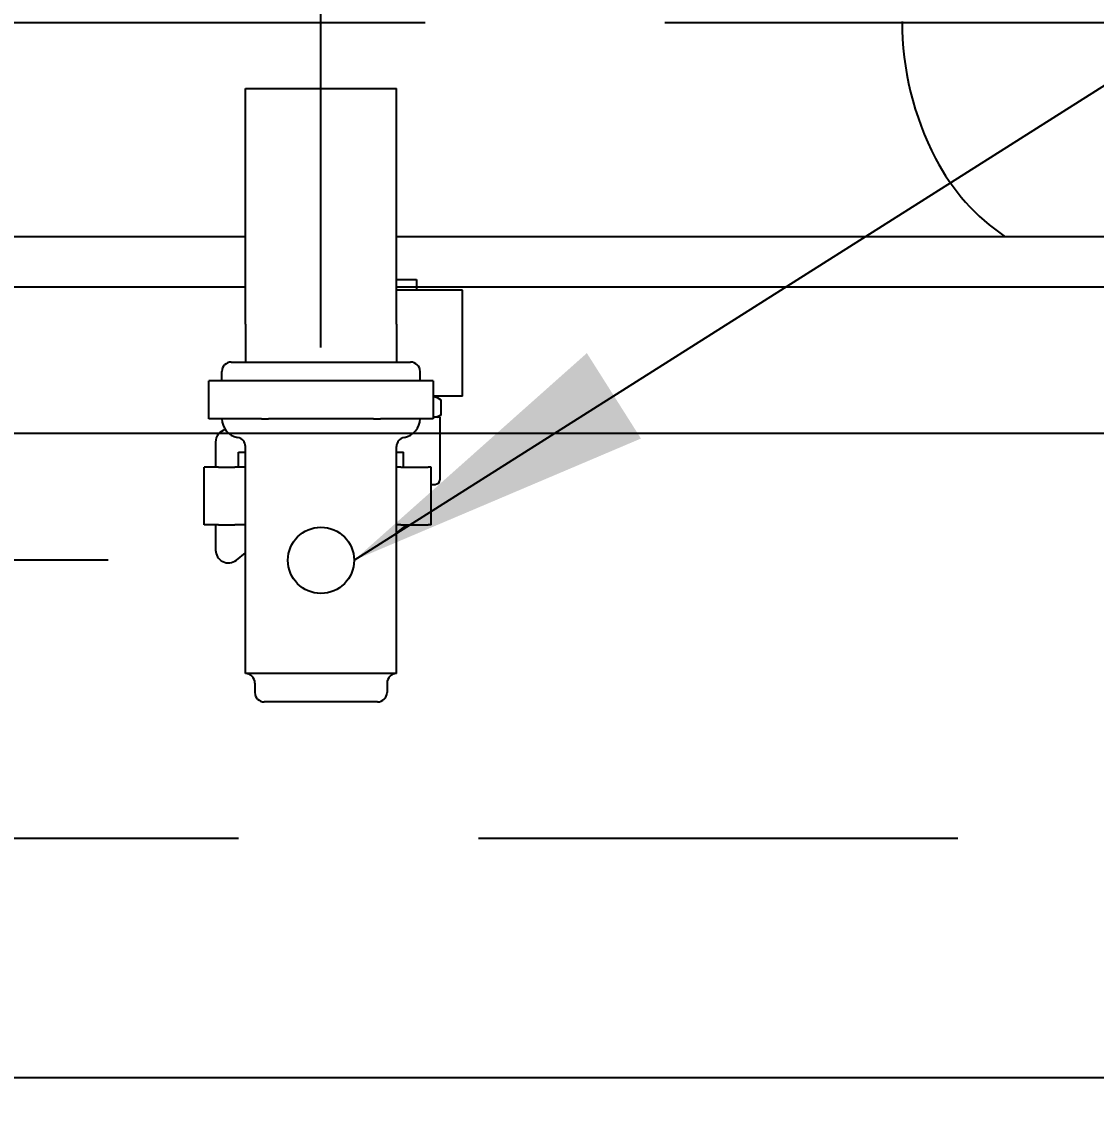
# Model space of a CAD drawing. Header units: millimetres. Extents: x 17046 to 32328, y 18593 to 29476.
# Drawn here: x 17132.83 to 17147.05, y 18965.62 to 18980.17 of the extents above; entities that cross this region are included whole.
import ezdxf

# ---------------------------------------------------------------- set-up
doc = ezdxf.new("R2010")
doc.units = ezdxf.units.MM
doc.header["$LTSCALE"] = 5
doc.linetypes.add('HIDDEN', pattern=[9.525, 6.35, -3.175])
doc.layers.add('UNIT', color=6, linetype='Continuous')
doc.layers.add('WS-NO-CONTROL', color=3, linetype='Continuous')
doc.styles.add('SUBMITTAL', font='romans.shx', dxfattribs={"width": 0.75})
doc.dimstyles.new('SUBMITTAL', dxfattribs={"dimtxt": 0.09375, "dimasz": 0.09375, "dimexe": 0.03125, "dimexo": 0.0625, "dimgap": 0.0625, "dimtad": 0, "dimdec": 4, "dimzin": 4, "dimdsep": 46, "dimlunit": 4, "dimtxsty": 'SUBMITTAL', "dimcen": 0.09375, "dimclre": 6, "dimadec": 0, "dimazin": 0, "dimtfac": 1, "dimtdec": 0, "dimtofl": 0, "dimtmove": 0, "dimatfit": 3, "dimfxl": 0, "dimfrac": 2, "dimtolj": 1, "dimtzin": 4, "dimarcsym": 0})

# ---------------------------------------------------------------- blocks, each defined once
blk = doc.blocks.new('*D71')
at = {"layer": 'WS-NO-CONTROL', "color": 6, "lineweight": -2}
for p, q in [((17101.149, 18976.129), (17101.149, 19017.259)), ((17159.3, 18975.861), (17159.3, 19017.259))]:
    blk.add_line(p, q, dxfattribs=at)
at = {"layer": 'WS-NO-CONTROL', "color": 3, "lineweight": -2}
for p, q in [((17101.149, 19014.442), (17096.22, 19014.442)), ((17154.37, 19014.442), (17106.079, 19014.442))]:
    blk.add_line(p, q, dxfattribs=at)
at = {"layer": 'WS-NO-CONTROL', "color": 3}
for points in [[(17106.079, 19015.263), (17106.079, 19013.62), (17101.149, 19014.442)], [(17154.37, 19015.263), (17154.37, 19013.62), (17159.3, 19014.442)]]:
    blk.add_solid(points, dxfattribs=at)
at = {"layer": 'WS-NO-CONTROL', "color": 3, "insert": (17077.47, 19014.442), "char_height": 4.9294, "attachment_point": 5, "style": 'SUBMITTAL'}
blk.add_mtext('\\A1;4\'-10 1/8"', dxfattribs=at)
blk = doc.blocks.new('*D72')
at = {"layer": 'WS-NO-CONTROL', "color": 6, "lineweight": -2}
for p, q in [((17101.149, 18976.129), (17101.149, 19003.663)), ((17136.786, 18975.861), (17136.786, 19003.663))]:
    blk.add_line(p, q, dxfattribs=at)
at = {"layer": 'WS-NO-CONTROL', "color": 3, "lineweight": -2}
for p, q in [((17101.149, 19000.846), (17096.22, 19000.846)), ((17131.857, 19000.846), (17106.079, 19000.846))]:
    blk.add_line(p, q, dxfattribs=at)
at = {"layer": 'WS-NO-CONTROL', "color": 3}
for points in [[(17106.079, 19001.667), (17106.079, 19000.024), (17101.149, 19000.846)], [(17131.857, 19001.667), (17131.857, 19000.024), (17136.786, 19000.846)]]:
    blk.add_solid(points, dxfattribs=at)
at = {"layer": 'WS-NO-CONTROL', "color": 3, "insert": (17077.47, 19000.846), "char_height": 4.9294, "attachment_point": 5, "style": 'SUBMITTAL'}
blk.add_mtext('\\A1;2\'-11 5/8"', dxfattribs=at)
blk = doc.blocks.new('*D99')
at = {"layer": 'WS-NO-CONTROL', "color": 6, "lineweight": -2}
for p, q in [((17133.969, 18973.044), (17068.332, 18973.044)), ((17104.038, 18892.66), (17068.332, 18892.66))]:
    blk.add_line(p, q, dxfattribs=at)
at = {"layer": 'WS-NO-CONTROL', "color": 3, "lineweight": -2}
for p, q in [((17071.149, 18968.114), (17071.149, 18949.753)), ((17071.149, 18897.589), (17071.149, 18915.951))]:
    blk.add_line(p, q, dxfattribs=at)
at = {"layer": 'WS-NO-CONTROL', "color": 3}
for points in [[(17070.328, 18968.114), (17071.971, 18968.114), (17071.149, 18973.044)], [(17070.328, 18897.589), (17071.971, 18897.589), (17071.149, 18892.66)]]:
    blk.add_solid(points, dxfattribs=at)
at = {"layer": 'WS-NO-CONTROL', "color": 3, "insert": (17071.149, 18932.852), "char_height": 4.9294, "attachment_point": 5, "rotation": 90, "style": 'SUBMITTAL'}
blk.add_mtext('\\A1;6\'-8 3/8"', dxfattribs=at)

msp = doc.modelspace()

# ---------------------------------------------------------------- linework, layer by layer
at = {"layer": 'UNIT'}
for p, q in [((17145.8446, 18977.3281), (17110.7985, 18977.3281)), ((17185.2867, 18977.3281), (17145.8446, 18977.3281)), ((17186.7779, 18976.6588), (17109.3074, 18976.6588)), ((17118.6138, 18974.7296), (17177.4715, 18974.7296)), ((17121.7958, 18966.1963), (17174.2895, 18966.1963))]:
    msp.add_line(p, q, dxfattribs=at)
for centre, radius, start, end in [((17148.4167, 18980.1809), 3.937, 180, 207.50184), ((17147.4389, 18979.6719), 2.8346, 207.50184, 235.77552)]:
    msp.add_arc(centre, radius, start, end, dxfattribs=at)
at = {"layer": 'WS-NO-CONTROL'}
for p, q in [((17137.7861, 18976.7638), (17138.0526, 18976.7638)), ((17138.0526, 18976.7638), (17138.0526, 18976.6198)), ((17138.6585, 18976.6198), (17137.7861, 18976.6198)), ((17138.6585, 18975.2158), (17138.6585, 18976.6198)), ((17135.4736, 18975.4188), (17135.4736, 18975.5438)), ((17138.0986, 18975.4188), (17138.0986, 18975.5438)), ((17135.3018, 18974.9188), (17135.3018, 18975.4188)), ((17135.6495, 18975.4188), (17135.3018, 18975.4188)), ((17135.9971, 18975.4188), (17135.6495, 18975.4188)), ((17136.0909, 18975.4188), (17135.9971, 18975.4188)), ((17136.7861, 18975.4188), (17136.0909, 18975.4188)), ((17137.4814, 18975.4188), (17136.7861, 18975.4188)), ((17137.5752, 18975.4188), (17137.4814, 18975.4188)), ((17137.9228, 18975.4188), (17137.5752, 18975.4188)), ((17138.2704, 18975.4188), (17137.9228, 18975.4188)), ((17138.2704, 18975.4188), (17138.2704, 18974.9188)), ((17138.6585, 18975.2158), (17138.2704, 18975.2158)), ((17138.2961, 18975.2158), (17138.3735, 18975.1711)), ((17138.3735, 18975.1711), (17138.3735, 18974.9671)), ((17135.6495, 18974.9188), (17135.3018, 18974.9188)), ((17135.9971, 18974.9188), (17135.6495, 18974.9188)), ((17135.9971, 18974.9188), (17136.0909, 18974.9188)), ((17136.7861, 18974.9188), (17136.0909, 18974.9188)), ((17137.4814, 18974.9188), (17136.7861, 18974.9188)), ((17137.4814, 18974.9188), (17137.5752, 18974.9188)), ((17137.9228, 18974.9188), (17137.5752, 18974.9188)), ((17138.2704, 18974.9188), (17137.9228, 18974.9188)), ((17138.3586, 18974.9398), (17138.2704, 18974.9398)), ((17138.3261, 18974.9398), (17138.3735, 18974.9671)), ((17138.3586, 18974.9398), (17138.3586, 18974.1098)), ((17135.3902, 18974.6088), (17135.3902, 18974.2758)), ((17135.6936, 18974.4758), (17135.7861, 18974.4758)), ((17135.6936, 18974.2758), (17135.6936, 18974.4758)), ((17135.7861, 18971.5438), (17135.7861, 18974.549)), ((17137.7861, 18971.5438), (17137.7861, 18974.549)), ((17137.7861, 18974.4758), (17137.8787, 18974.4758)), ((17137.8787, 18974.2758), (17137.8787, 18974.4758)), ((17135.4312, 18974.2758), (17135.2407, 18974.2758)), ((17135.2407, 18973.8258), (17135.2407, 18974.2758)), ((17135.4312, 18974.2758), (17135.6445, 18974.2758)), ((17135.7861, 18974.2758), (17135.6445, 18974.2758)), ((17137.8457, 18974.2758), (17137.7861, 18974.2758)), ((17137.8457, 18974.2758), (17138.2051, 18974.2758)), ((17138.2441, 18974.2758), (17138.2051, 18974.2758)), ((17138.2441, 18973.8258), (17138.2441, 18974.2758)), ((17138.2441, 18974.0498), (17138.2986, 18974.0498)), ((17135.2407, 18973.5118), (17135.2407, 18973.8258)), ((17138.2441, 18973.5118), (17138.2441, 18973.8258)), ((17135.4312, 18973.5118), (17135.2407, 18973.5118)), ((17135.3902, 18973.5118), (17135.3902, 18973.1795)), ((17135.4312, 18973.5118), (17135.6445, 18973.5118)), ((17135.7861, 18973.5118), (17135.6445, 18973.5118)), ((17137.8457, 18973.5118), (17137.7861, 18973.5118)), ((17137.9185, 18973.5118), (17137.7861, 18973.4083)), ((17137.8457, 18973.5118), (17138.2051, 18973.5118)), ((17138.2441, 18973.5118), (17138.2051, 18973.5118)), ((17135.6658, 18973.0463), (17135.7861, 18973.1416)), ((17137.7861, 18971.5438), (17135.7861, 18971.5438)), ((17135.9111, 18971.4188), (17135.9111, 18971.2938)), ((17137.6611, 18971.4188), (17137.6611, 18971.2938)), ((17137.5361, 18971.1688), (17136.0361, 18971.1688))]:
    msp.add_line(p, q, dxfattribs=at)
msp.add_circle((17136.7861, 18973.0438), 0.4375, dxfattribs=at)
for centre, radius, start, end in [((17135.5986, 18975.5438), 0.125, 90, 180), ((17137.9736, 18975.5438), 0.125, 0, 90), ((17135.7236, 18974.9188), 0.25, 180, 260.40593), ((17137.8486, 18974.9188), 0.25, 279.59407, 0), ((17135.5602, 18974.6088), 0.17, 103.72838, 180), ((17135.6611, 18974.549), 0.125, 0, 80.40593), ((17137.9111, 18974.549), 0.125, 99.59407, 180), ((17138.2986, 18974.1098), 0.06, 270, 0), ((17135.5602, 18973.1795), 0.17, 180, 308.39097), ((17135.7861, 18971.4188), 0.125, 0, 90), ((17137.7861, 18971.4188), 0.125, 90, 180), ((17136.0361, 18971.2938), 0.125, 180, 270), ((17137.5361, 18971.2938), 0.125, 270, 0)]:
    msp.add_arc(centre, radius, start, end, dxfattribs=at)
for points, weights in [([(17138.3735, 18975.1711), (17138.3186, 18975.2028), (17138.2704, 18975.2119)], [1.43522547649, 1.51226339898, 1.53584154227]), ([(17138.3735, 18974.9671), (17138.3441, 18974.9501), (17138.317, 18974.9398)], [1.46306827472, 1.50415688015, 1.53032728712])]:
    msp.add_rational_spline(points, weights, degree=2, dxfattribs=at)

# ---------------------------------------------------------------- dimensions: what is measured, and where the dimension line sits
at = {"layer": 'WS-NO-CONTROL', "color": 3}
dim = msp.add_linear_dim(base=(17071.1492, 18892.6597), p1=(17136.7861, 18973.0438), p2=(17106.8551, 18892.6597), angle=90, dimstyle='SUBMITTAL', override={"dimscale": 70.42, "dimtxt": 0.07, "dimasz": 0.07, "dimexe": 0.04, "dimexo": 0.04, "dimgap": 0.03125, "dimdec": 3, "dimzin": 3, "dimclrd": 3, "dimclrt": 3, "dimtdec": 3, "dimtix": 1}, dxfattribs=at)
dim.commit()
dim.dimension.update_dxf_attribs({"geometry": '*D99', "text_midpoint": (17071.1492, 18932.8517)})

# ---------------------------------------------------------------- next in the draw order: wipeouts: each hides what was drawn before it
msp.add_wipeout([(17135.7861, 18979.2938), (17135.7861, 18975.6688), (17137.7861, 18975.6688), (17137.7861, 18979.2938)]).dxf.layer = 'WS-NO-CONTROL'

# ---------------------------------------------------------------- next in the draw order: linework, layer by layer
at = {"layer": 'WS-NO-CONTROL'}
for p, q in [((17135.7861, 18976.1688), (17135.7861, 18979.2938)), ((17135.7861, 18979.2938), (17137.7861, 18979.2938)), ((17137.7861, 18976.1688), (17137.7861, 18979.2938)), ((17135.7861, 18976.1688), (17135.7861, 18975.6688)), ((17137.7861, 18976.1688), (17137.7861, 18975.6688)), ((17135.5986, 18975.6688), (17137.9736, 18975.6688))]:
    msp.add_line(p, q, dxfattribs=at)
at = {"layer": 'WS-NO-CONTROL', "linetype": 'HIDDEN', "ltscale": 0.2}
msp.add_lwpolyline([(17131.8144, 18980.1644), (17164.2708, 18980.1644), (17164.2708, 18969.3591), (17131.8144, 18969.3591), (17131.8144, 18980.1644)], dxfattribs=at)

# ---------------------------------------------------------------- next in the draw order: dimensions: what is measured, and where the dimension line sits
at = {"layer": 'WS-NO-CONTROL', "color": 3}
for base, p1, picture, middle in [((17101.1492, 19014.4417), (17159.2999, 18973.0438), '*D71', (17077.4704, 19014.4417)), ((17101.1492, 19000.8458), (17136.7861, 18973.0438), '*D72', (17077.4704, 19000.8458))]:
    dim = msp.add_linear_dim(base=base, p1=p1, p2=(17101.1492, 18973.3122), dimstyle='SUBMITTAL', override={"dimscale": 70.42, "dimtxt": 0.07, "dimasz": 0.07, "dimexe": 0.04, "dimexo": 0.04, "dimgap": 0.03125, "dimdec": 3, "dimzin": 3, "dimclrd": 3, "dimclrt": 3, "dimtdec": 3, "dimtix": 1}, dxfattribs=at)
    dim.commit()
    dim.dimension.update_dxf_attribs({"geometry": picture, "text_midpoint": middle, "dimtype": 160})

# ---------------------------------------------------------------- next in the draw order: leaders
at = {"layer": 'WS-NO-CONTROL', "annotation_type": 0, "has_hookline": 1, "hookline_direction": 0, "text_width": 57.0471}
msp.add_leader([(17137.2236, 18973.0438), (17202.7359, 19014.5105), (17206.8085, 19014.5105)], dimstyle='SUBMITTAL', override={"dimscale": 58.18, "dimasz": 0.07, "dimgap": 0.03, "dimcen": 4.055284, "dimarcsym": 1}, dxfattribs=at)

doc.saveas('drawing.dxf')
